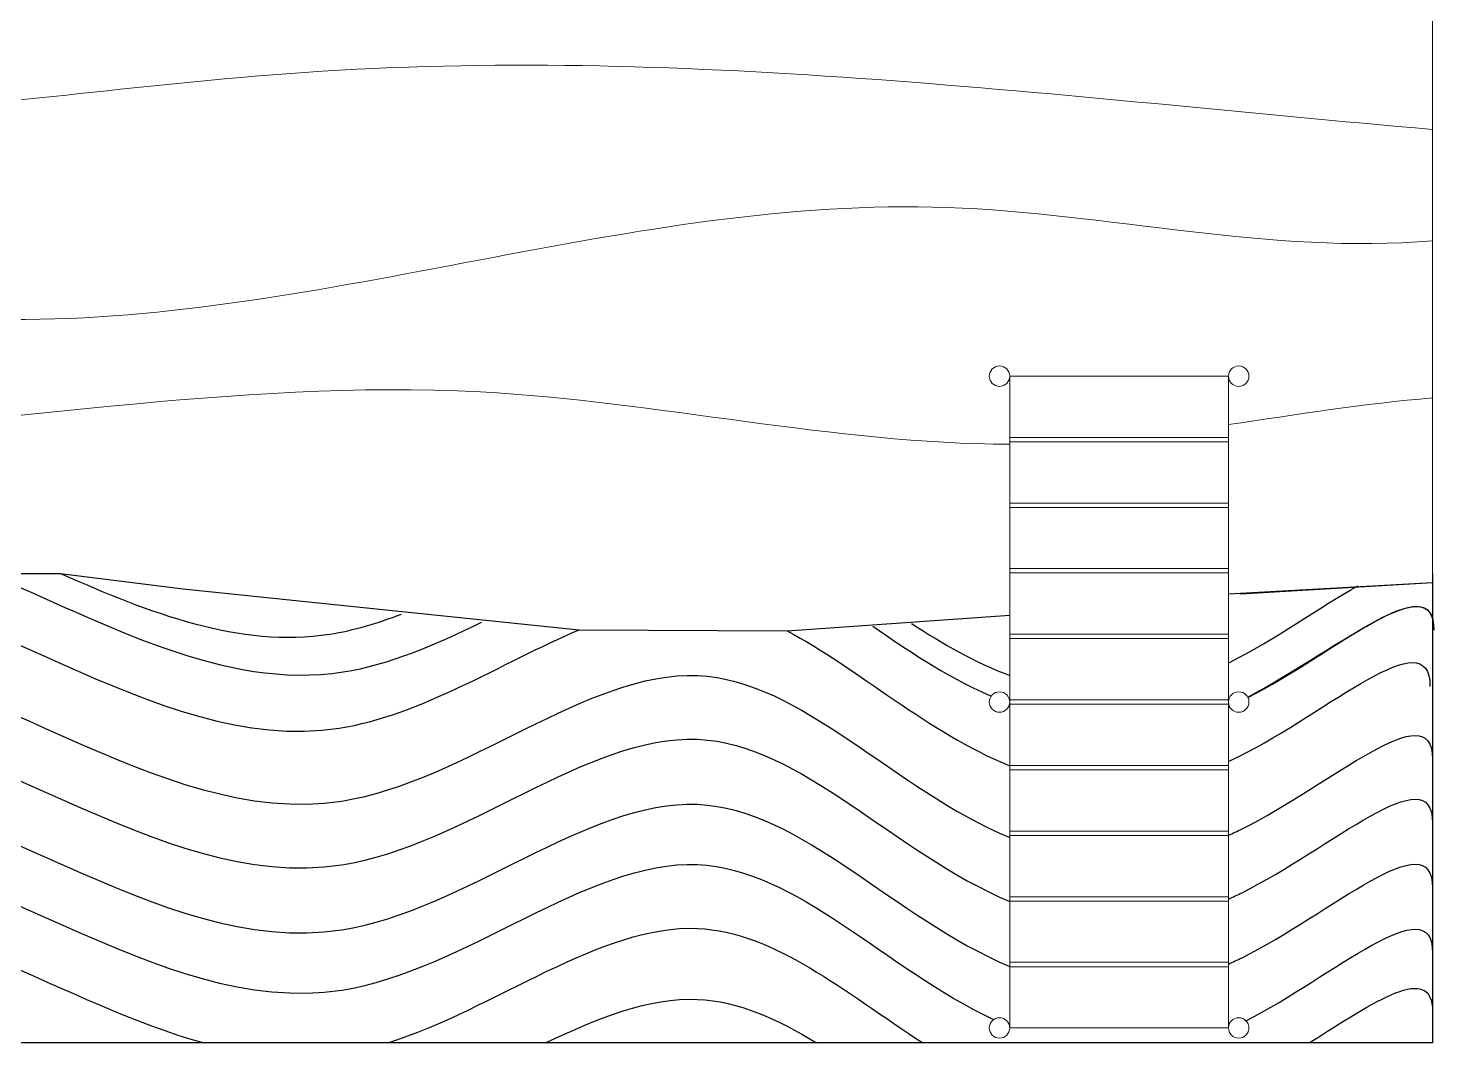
# Model space of a CAD drawing. Header units: millimetres. Extents: x 19901 to 42199, y 14545 to 21214.
# Drawn here: x 24370 to 25334, y 15614 to 16310 of the extents above; entities that cross this region are included whole.
import ezdxf

# ---------------------------------------------------------------- set-up
doc = ezdxf.new("R2010")
doc.units = ezdxf.units.MM
doc.layers.get('0').update_dxf_attribs({"lineweight": 18})
doc.layers.add('acqua', color=140, linetype='Continuous')
doc.layers.add('curve di livello', color=6, linetype='Continuous', lineweight=18)
doc.layers.add('Wall', color=7, linetype='Continuous', lineweight=20)

msp = doc.modelspace()

# ---------------------------------------------------------------- linework, layer by layer
for p in [(25332.97, 17948.93), (25332.97, 17939.23)]:
    msp.add_line(p, (25332.97, 15939.23))
at = {"layer": 'acqua'}
for p, q in [((24270.64, 15935.64), (24392.24, 15935.97)), ((24270.64, 15935.64), (24392.24, 15935.97)), ((24392.24, 15935.97), (24476.44, 15925.33)), ((24392.24, 15935.97), (24476.44, 15925.33)), ((25332.97, 15935.97), (25332.95, 15613.97)), ((25332.97, 15935.97), (25332.95, 15613.97)), ((24476.44, 15925.33), (24747.99, 15897.33)), ((24476.44, 15925.33), (24747.99, 15897.33)), ((25193.06, 15921.86), (25332.99, 15929.6)), ((25201.36, 15921.86), (25332.99, 15929.6)), ((24890.46, 15896.54), (25043.07, 15907.29)), ((24890.46, 15896.54), (25043.07, 15907.29)), ((24747.99, 15897.33), (24890.46, 15896.54)), ((24747.99, 15897.33), (24890.46, 15896.54)), ((25332.95, 15613.97), (23333.33, 15613.97)), ((25332.95, 15613.97), (23333.33, 15613.97))]:
    msp.add_line(p, q, dxfattribs=at)
for points in [[(25206.24, 15851.01), (25272.91, 15887.38), (25333.87, 15940.24), (25333.87, 15897.04)], [(25206.36, 15850.78), (25266.04, 15881.3), (25333.87, 15942.61), (25333.87, 15897.04)], [(24975.72, 15901.61), (24997.1, 15887.71), (25019.34, 15874.85), (25043.07, 15865.94)], [(24975.72, 15901.61), (24997.1, 15887.71), (25019.34, 15874.85), (25043.07, 15865.94)], [(24890.46, 15896.54), (24938.86, 15871.08), (24986.86, 15826.98), (25043.07, 15803.95)], [(24890.46, 15896.54), (24938.86, 15871.08), (24986.86, 15826.98), (25043.07, 15803.95)], [(24949.28, 15899.72), (24972.46, 15883.79), (24996.28, 15867.11), (25030.31, 15851.72)], [(25042.91, 15846.29), (25042.96, 15846.27), (25043.01, 15846.25), (25043.06, 15846.23)], [(25193.06, 15844.1), (25193.33, 15844.23), (25193.59, 15844.36), (25193.85, 15844.5)], [(25205.03, 15629.15), (25264.81, 15659.6), (25332.95, 15721.29), (25332.95, 15675.62)], [(25205.03, 15629.15), (25264.81, 15659.6), (25332.95, 15721.29), (25332.95, 15675.62)], [(25248.38, 15613.97), (25293.54, 15642.45), (25332.95, 15669.81), (25332.95, 15635.08)], [(25248.38, 15613.97), (25293.54, 15642.45), (25332.95, 15669.81), (25332.95, 15635.08)], [(25248.38, 15613.97), (25293.54, 15642.45), (25332.95, 15669.81), (25332.95, 15635.08)], [(25248.38, 15613.97), (25293.54, 15642.45), (25332.95, 15669.81), (25332.95, 15635.08)], [(25043.01, 15625.1), (25043.03, 15625.09), (25043.05, 15625.08), (25043.07, 15625.07)], [(25043.01, 15625.1), (25043.03, 15625.09), (25043.05, 15625.08), (25043.07, 15625.07)]]:
    msp.add_open_spline(points, degree=3, dxfattribs=at)
for points, knots in [([(23627.53, 15895.77), (23718.48, 15869.84), (23925.37, 15763.86), (24226.25, 16034.04), (24511.54, 15755.56), (24694.87, 15874.69), (24747.99, 15897.33)], [332.204834, 332.204834, 332.204834, 332.204834, 613.855116, 927.042642, 1318.144685, 1489.112968, 1489.112968, 1489.112968, 1489.112968]), ([(23627.53, 15895.77), (23718.48, 15869.84), (23925.37, 15763.86), (24226.25, 16034.04), (24511.54, 15755.56), (24694.87, 15874.69), (24747.99, 15897.33)], [332.204834, 332.204834, 332.204834, 332.204834, 613.855116, 927.042642, 1318.144685, 1489.112968, 1489.112968, 1489.112968, 1489.112968]), ([(24342.49, 15935.97), (24422.87, 15902.01), (24536.21, 15837.6), (24649.61, 15887.19), (24680.91, 15902.43)], [1067.948856, 1067.948856, 1067.948856, 1067.948856, 1318.144685, 1415.624607, 1415.624607, 1415.624607, 1415.624607]), ([(24342.49, 15935.97), (24422.87, 15902.01), (24536.21, 15837.6), (24649.61, 15887.19), (24680.91, 15902.43)], [1067.948856, 1067.948856, 1067.948856, 1067.948856, 1318.144685, 1415.624607, 1415.624607, 1415.624607, 1415.624607]), ([(24392.24, 15935.97), (24453.44, 15908.91), (24531.57, 15878.27), (24609.73, 15901.8), (24626.07, 15908.08)], [1128.832023, 1128.832023, 1128.832023, 1128.832023, 1318.144685, 1368.468754, 1368.468754, 1368.468754, 1368.468754]), ([(24392.24, 15935.97), (24453.44, 15908.91), (24531.57, 15878.27), (24609.73, 15901.8), (24626.07, 15908.08)], [1128.832023, 1128.832023, 1128.832023, 1128.832023, 1318.144685, 1368.468754, 1368.468754, 1368.468754, 1368.468754]), ([(25193.07, 15874.66), (25193.42, 15874.83), (25223.78, 15889.78), (25256.63, 15913.43), (25281.68, 15927.46)], [1963.837878, 1963.837878, 1963.837878, 1963.837878, 1964.650571, 2033.827733, 2033.827733, 2033.827733, 2033.827733]), ([(25193.07, 15874.66), (25193.42, 15874.83), (25223.78, 15889.78), (25256.63, 15913.43), (25281.68, 15927.46)], [1963.837878, 1963.837878, 1963.837878, 1963.837878, 1964.650571, 2033.827733, 2033.827733, 2033.827733, 2033.827733]), ([(25193.07, 15807.09), (25195.55, 15808.22), (25258.05, 15837.89), (25331.2, 15904.84), (25331.19, 15858.47)], [1958.848784, 1958.848784, 1958.848784, 1958.848784, 1964.650571, 2103.747507, 2103.747507, 2103.747507, 2103.747507]), ([(25193.07, 15807.09), (25195.55, 15808.22), (25258.05, 15837.89), (25331.2, 15904.84), (25331.19, 15858.47)], [1958.848784, 1958.848784, 1958.848784, 1958.848784, 1964.650571, 2103.747507, 2103.747507, 2103.747507, 2103.747507]), ([(23333.18, 15756.09), (23383.64, 15799.31), (23550.43, 15942.03), (23882.5, 15673.82), (24228.02, 15984.09), (24541.92, 15677.68), (24834.01, 15941.59), (24963.62, 15788.01), (25043.06, 15754.74)], [0.234676, 0.234676, 0.234676, 0.234676, 185.90905, 613.855116, 927.042642, 1318.144685, 1576.900583, 1822.418222, 1822.418222, 1822.418222, 1822.418222]), ([(23333.18, 15756.09), (23383.64, 15799.31), (23550.43, 15942.03), (23882.5, 15673.82), (24228.02, 15984.09), (24541.92, 15677.68), (24834.01, 15941.59), (24963.62, 15788.01), (25043.06, 15754.74)], [0.234676, 0.234676, 0.234676, 0.234676, 185.90905, 613.855116, 927.042642, 1318.144685, 1576.900583, 1822.418222, 1822.418222, 1822.418222, 1822.418222]), ([(25193.07, 15756.35), (25196.13, 15757.71), (25259.12, 15787.3), (25332.97, 15854.89), (25332.96, 15808.53)], [1957.466821, 1957.466821, 1957.466821, 1957.466821, 1964.650571, 2103.747507, 2103.747507, 2103.747507, 2103.747507]), ([(25193.07, 15756.35), (25196.13, 15757.71), (25259.12, 15787.3), (25332.97, 15854.89), (25332.96, 15808.53)], [1957.466821, 1957.466821, 1957.466821, 1957.466821, 1964.650571, 2103.747507, 2103.747507, 2103.747507, 2103.747507]), ([(23333.23, 15712.42), (23383.67, 15755.62), (23550.44, 15898.28), (23882.48, 15630.1), (24228, 15940.37), (24541.91, 15633.95), (24834, 15897.87), (24963.62, 15744.27), (25043.06, 15711)], [0.314982, 0.314982, 0.314982, 0.314982, 185.90905, 613.855116, 927.042642, 1318.144685, 1576.900583, 1822.437189, 1822.437189, 1822.437189, 1822.437189]), ([(23333.23, 15712.42), (23383.67, 15755.62), (23550.44, 15898.28), (23882.48, 15630.1), (24228, 15940.37), (24541.91, 15633.95), (24834, 15897.87), (24963.62, 15744.27), (25043.06, 15711)], [0.314982, 0.314982, 0.314982, 0.314982, 185.90905, 613.855116, 927.042642, 1318.144685, 1576.900583, 1822.437189, 1822.437189, 1822.437189, 1822.437189]), ([(25193.06, 15712.63), (25196.12, 15713.99), (25259.11, 15743.58), (25332.95, 15811.17), (25332.95, 15764.8)], [1957.47845, 1957.47845, 1957.47845, 1957.47845, 1964.650571, 2103.747507, 2103.747507, 2103.747507, 2103.747507]), ([(25193.06, 15712.63), (25196.12, 15713.99), (25259.11, 15743.58), (25332.95, 15811.17), (25332.95, 15764.8)], [1957.47845, 1957.47845, 1957.47845, 1957.47845, 1964.650571, 2103.747507, 2103.747507, 2103.747507, 2103.747507]), ([(23333.28, 15667.87), (23383.7, 15711.06), (23550.46, 15853.67), (23882.48, 15585.5), (24228, 15895.77), (24541.91, 15589.36), (24834, 15853.28), (24963.62, 15699.67), (25043.07, 15666.41)], [0.373872, 0.373872, 0.373872, 0.373872, 185.90905, 613.855116, 927.042642, 1318.144685, 1576.900583, 1822.440809, 1822.440809, 1822.440809, 1822.440809]), ([(23333.28, 15667.87), (23383.7, 15711.06), (23550.46, 15853.67), (23882.48, 15585.5), (24228, 15895.77), (24541.91, 15589.36), (24834, 15853.28), (24963.62, 15699.67), (25043.07, 15666.41)], [0.373872, 0.373872, 0.373872, 0.373872, 185.90905, 613.855116, 927.042642, 1318.144685, 1576.900583, 1822.440809, 1822.440809, 1822.440809, 1822.440809]), ([(25193.07, 15668.03), (25196.13, 15669.4), (25259.11, 15698.99), (25332.95, 15766.57), (25332.95, 15720.21)], [1957.481192, 1957.481192, 1957.481192, 1957.481192, 1964.650571, 2103.747507, 2103.747507, 2103.747507, 2103.747507]), ([(25193.07, 15668.03), (25196.13, 15669.4), (25259.11, 15698.99), (25332.95, 15766.57), (25332.95, 15720.21)], [1957.481192, 1957.481192, 1957.481192, 1957.481192, 1964.650571, 2103.747507, 2103.747507, 2103.747507, 2103.747507]), ([(23333.32, 15626.57), (23383.73, 15669.75), (23550.48, 15812.32), (23882.48, 15544.17), (24228, 15854.44), (24541.9, 15548.03), (24830.27, 15808.58), (24957.72, 15665.15), (25032.07, 15629.98)], [0.432763, 0.432763, 0.432763, 0.432763, 185.90905, 613.855116, 927.042642, 1318.144685, 1576.900583, 1811.01159, 1811.01159, 1811.01159, 1811.01159]), ([(23333.32, 15626.57), (23383.73, 15669.75), (23550.48, 15812.32), (23882.48, 15544.17), (24228, 15854.44), (24541.9, 15548.03), (24830.27, 15808.58), (24957.72, 15665.15), (25032.07, 15629.98)], [0.432763, 0.432763, 0.432763, 0.432763, 185.90905, 613.855116, 927.042642, 1318.144685, 1576.900583, 1811.01159, 1811.01159, 1811.01159, 1811.01159]), ([(23949.27, 15613.97), (24037.42, 15638.13), (24211.4, 15774.75), (24394.9, 15640.15), (24490.74, 15613.97)], [653.658208, 653.658208, 653.658208, 653.658208, 927.042642, 1221.60361, 1221.60361, 1221.60361, 1221.60361]), ([(23949.27, 15613.97), (24037.42, 15638.13), (24211.4, 15774.75), (24394.9, 15640.15), (24490.74, 15613.97)], [653.658208, 653.658208, 653.658208, 653.658208, 927.042642, 1221.60361, 1221.60361, 1221.60361, 1221.60361]), ([(23949.27, 15613.97), (24037.42, 15638.13), (24211.4, 15774.75), (24394.9, 15640.15), (24490.74, 15613.97)], [653.658208, 653.658208, 653.658208, 653.658208, 927.042642, 1221.60361, 1221.60361, 1221.60361, 1221.60361]), ([(23949.27, 15613.97), (24037.42, 15638.13), (24211.4, 15774.75), (24394.9, 15640.15), (24490.74, 15613.97)], [653.658208, 653.658208, 653.658208, 653.658208, 927.042642, 1221.60361, 1221.60361, 1221.60361, 1221.60361]), ([(24616.68, 15613.97), (24690.41, 15637.3), (24821.58, 15741.8), (24929.95, 15648.84), (24983.49, 15613.97)], [1350.430633, 1350.430633, 1350.430633, 1350.430633, 1576.900583, 1758.057005, 1758.057005, 1758.057005, 1758.057005]), ([(24616.68, 15613.97), (24690.41, 15637.3), (24821.58, 15741.8), (24929.95, 15648.84), (24983.49, 15613.97)], [1350.430633, 1350.430633, 1350.430633, 1350.430633, 1576.900583, 1758.057005, 1758.057005, 1758.057005, 1758.057005]), ([(24616.68, 15613.97), (24690.41, 15637.3), (24821.58, 15741.8), (24929.95, 15648.84), (24983.49, 15613.97)], [1350.430633, 1350.430633, 1350.430633, 1350.430633, 1576.900583, 1758.057005, 1758.057005, 1758.057005, 1758.057005]), ([(24616.68, 15613.97), (24690.41, 15637.3), (24821.58, 15741.8), (24929.95, 15648.84), (24983.49, 15613.97)], [1350.430633, 1350.430633, 1350.430633, 1350.430633, 1576.900583, 1758.057005, 1758.057005, 1758.057005, 1758.057005]), ([(24724.95, 15613.97), (24760.94, 15631.24), (24825.38, 15657.1), (24883.76, 15630.38), (24910.66, 15613.97)], [1462.70326, 1462.70326, 1462.70326, 1462.70326, 1576.900583, 1673.052597, 1673.052597, 1673.052597, 1673.052597]), ([(24724.95, 15613.97), (24760.94, 15631.24), (24825.38, 15657.1), (24883.76, 15630.38), (24910.66, 15613.97)], [1462.70326, 1462.70326, 1462.70326, 1462.70326, 1576.900583, 1673.052597, 1673.052597, 1673.052597, 1673.052597])]:
    msp.add_open_spline(points, degree=3, knots=knots, dxfattribs=at)
at = {"layer": 'curve di livello'}
for points, knots in [([(24276.52, 16252.43), (24375.02, 16260.23), (24725.89, 16309.76), (25079.77, 16262.15), (25332.89, 16240.45), (25332.89, 16240.45), (25332.89, 16240.45), (25332.89, 16240.45), (25332.92, 16240.44), (25332.94, 16240.44), (25332.97, 16240.44)], [946.255727, 946.255727, 946.255727, 946.255727, 1242.735896, 2004.889476, 2004.889476, 2004.889476, 2004.889607, 2004.889607, 2004.889607, 2004.969426, 2004.969426, 2004.969426, 2004.969426]), ([(24276.52, 16114.52), (24303.82, 16111.94), (24544.81, 16097.75), (24895.54, 16238.62), (25222.19, 16154.38), (25332.95, 16164.09), (25332.95, 16164.09), (25332.95, 16164.09), (25332.95, 16164.09), (25332.95, 16164.1), (25332.96, 16164.1), (25332.97, 16164.1)], [950.943563, 950.943563, 950.943563, 950.943563, 1033.490488, 1679.853616, 2013.397423, 2013.397423, 2013.397423, 2013.399494, 2013.399494, 2013.399494, 2013.420108, 2013.420108, 2013.420108, 2013.420108]), ([(24172.97, 16030.32), (24341.76, 16035.07), (24633.07, 16094.32), (24922.56, 16024.8), (25043.06, 16024.58)], [851.89565, 851.89565, 851.89565, 851.89565, 1359.236516, 1723.307966, 1723.307966, 1723.307966, 1723.307966])]:
    msp.add_open_spline(points, degree=3, knots=knots, dxfattribs=at)
msp.add_open_spline([(25193.06, 16037.96), (25239.61, 16044.82), (25286.2, 16052.51), (25332.97, 16056.26)], degree=3, dxfattribs=at)
at = {"layer": 'Wall'}
for p, q in [((25193.06, 16071.23), (25043.06, 16071.23)), ((25043.06, 15624.23), (25043.06, 16071.23)), ((25193.06, 15624.23), (25193.06, 16071.23)), ((25193.06, 16029.23), (25043.06, 16029.23)), ((25193.06, 16026.23), (25043.06, 16026.23)), ((25193.06, 15984.23), (25043.06, 15984.23)), ((25193.06, 15981.23), (25043.06, 15981.23)), ((25193.06, 15939.23), (25043.06, 15939.23)), ((25193.06, 15936.23), (25043.06, 15936.23)), ((25332.95, 15614.42), (25332.97, 15939.23)), ((25193.06, 15894.23), (25043.06, 15894.23)), ((25193.06, 15891.23), (25043.06, 15891.23)), ((25193.06, 15849.23), (25043.06, 15849.23)), ((25043.06, 15846.23), (25193.06, 15846.23)), ((25043.06, 15804.23), (25193.06, 15804.23)), ((25043.06, 15801.23), (25193.06, 15801.23)), ((25043.06, 15759.23), (25193.06, 15759.23)), ((25043.06, 15756.23), (25193.06, 15756.23)), ((25043.06, 15714.23), (25193.06, 15714.23)), ((25043.06, 15711.23), (25193.06, 15711.23)), ((25043.06, 15669.23), (25193.06, 15669.23)), ((25043.06, 15666.23), (25193.06, 15666.23)), ((25043.06, 15624.23), (25193.06, 15624.23)), ((23333.33, 15613.97), (25332.95, 15614.42))]:
    msp.add_line(p, q, dxfattribs=at)
for centre in [(25036.06, 16071.23), (25200.06, 16071.23), (25036.06, 15847.73), (25200.06, 15847.73), (25036.06, 15624.23), (25200.06, 15624.23)]:
    msp.add_circle(centre, 7, dxfattribs=at)

doc.saveas('drawing.dxf')
